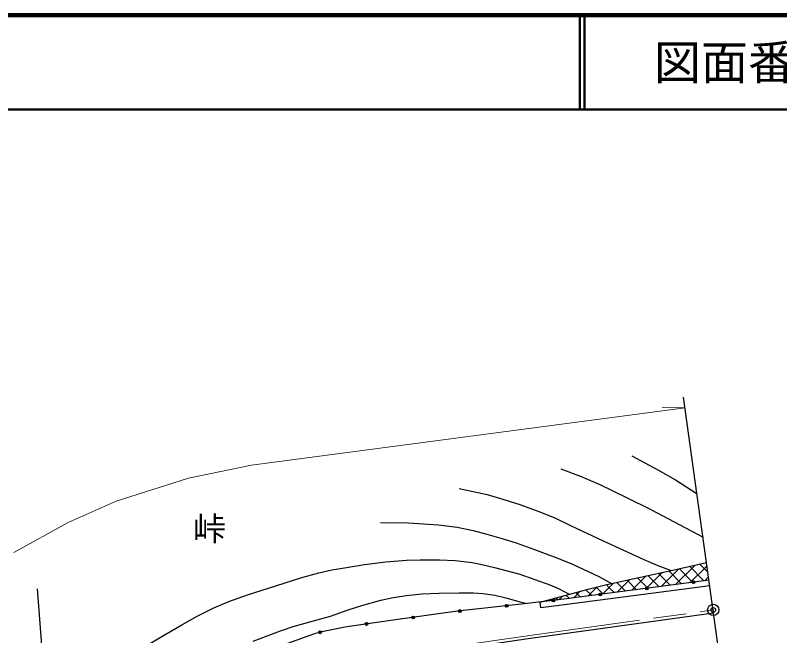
# Model space of a CAD drawing. Units: millimetres, scale not verified. Extents: x 40000 to 680000, y 20000 to 380000.
# Drawn here: x 448810 to 529983, y 314138 to 380000 of the extents above; entities that cross this region are included whole.
import ezdxf
from ezdxf.enums import TextEntityAlignment as Align

# ---------------------------------------------------------------- set-up
doc = ezdxf.new("R2010")
doc.units = ezdxf.units.MM
doc.header["$LTSCALE"] = 1000
doc.header["$PDMODE"] = 32
doc.header["$PDSIZE"] = 500
doc.linetypes.add('CHAIN', pattern=[18.5, 12, -1.5, 3.5, -1.5])
for name, color, linetype, lineweight in [('M-BGD', 7, 'Continuous', 25), ('M-BMK', 2, 'CHAIN', 13), ('M-BMK-OTRS', 5, 'Continuous', 25), ('M-BMK-ROW', 30, 'Continuous', 25), ('M-BMK-SRVR', 3, 'Continuous', 25), ('M-STR-HTXT', 7, 'Continuous', 13), ('M-TTL', 2, 'Continuous', 140), ('M-TTL-LINE', 7, 'Continuous', 50)]:
    doc.layers.add(name, color=color, linetype=linetype, lineweight=lineweight)
for name, color, linetype in [('M-BMK-HTXT', 7, 'Continuous'), ('M-OTRS', 6, 'Continuous'), ('M-TTL-TXT', 7, 'Continuous')]:
    doc.layers.add(name, color=color, linetype=linetype)
doc.styles.add('ＭＳ ゴシック', font='')
doc.styles.get('ＭＳ ゴシック').set_extended_font_data('MS Gothic')

msp = doc.modelspace()

# ---------------------------------------------------------------- hatches: boundary and pattern name
at = {"layer": 'M-BGD'}
for points in [[(520973, 319839, -1), (520675, 319800, -0.41421), (520805, 319968, -0.41421)], [(516016, 319185, -1), (515718, 319146, -0.41421), (515847, 319315, -0.41421)], [(511059, 318532, -1), (510761, 318493, -0.41421), (510890, 318661, -0.41421)], [(501133, 317321, -1), (500834, 317288, -1)], [(506100, 317891, -1), (505802, 317856, -0.41421), (505933, 318023, -0.41421)], [(496163, 316772, -1), (495865, 316739, -1)], [(491208, 316100, -1), (490911, 316059, -0.41421), (491039, 316228, -0.41421)], [(486257, 315403, -1), (485960, 315360, -0.41421), (486087, 315530, -0.41421)], [(481336, 314535, -1), (481044, 314466, -0.41421), (481155, 314646, -0.41421)]]:
    msp.add_hatch(color=256, dxfattribs=at).paths.add_polyline_path(points)

# ---------------------------------------------------------------- linework, layer by layer
for p, q in [((521000, 321638), (518932, 319570)), ((520396, 321503), (521933, 319966)), ((522271, 321562), (520483, 319775)), ((521497, 321749), (522366, 320880)), ((517534, 320866), (515955, 319287)), ((517090, 320767), (518363, 319495)), ((519267, 321252), (517380, 319365)), ((518192, 321013), (519553, 319652)), ((519294, 321258), (520683, 319869)), ((514072, 320098), (512725, 318752)), ((513782, 320035), (514793, 319024)), ((515801, 320480), (514277, 318956)), ((514886, 320277), (515849, 319315)), ((515989, 320522), (517173, 319338)), ((522435, 320380), (522035, 319979)), ((509408, 319021), (510032, 318396)), ((510592, 319312), (509622, 318342)), ((510488, 319287), (511222, 318553)), ((511910, 319284), (511173, 318547)), ((511574, 319548), (511924, 319199)), ((512345, 319719), (511910, 319284)), ((511924, 319199), (512412, 318710)), ((512678, 319792), (513602, 318867)), ((506940, 318354), (506527, 317942)), ((507287, 318448), (507652, 318083)), ((508785, 318853), (508070, 318138)), ((508347, 318735), (508842, 318239)), ((504601, 317111), (504551, 317709)), ((505094, 317856), (505000, 317762)), ((505165, 317875), (505249, 317791)), ((506226, 318162), (506454, 317933))]:
    msp.add_line(p, q, dxfattribs=at)
for points in [[(514294, 333237), (517037, 331762), (518901, 330676), (521208, 329205)], [(506723, 331854), (508900, 331039), (510895, 330175), (513718, 328801), (516289, 327547), (521848, 324604)], [(495930, 329760), (498911, 329143), (500684, 328602), (502400, 328076), (504411, 327318), (506091, 326641), (507779, 325851), (511244, 324226), (515556, 322241), (517042, 321605), (518460, 321072)], [(487602, 326149), (490567, 326125), (493741, 325915), (495725, 325663), (497433, 325296), (498884, 324929), (500373, 324481), (502013, 323988), (503940, 323300), (506325, 322422), (507970, 321734), (510783, 320417), (512120, 319669)], [(462652, 313028), (464740, 314273), (466489, 315298), (468185, 316237), (469896, 317083), (471494, 317752), (473470, 318465), (476466, 319449), (479252, 320302), (481038, 320812), (482431, 321114), (483975, 321395), (485876, 321708), (488149, 321968), (490341, 322163), (491821, 322206), (493862, 322195), (495521, 322120), (496443, 322017), (497313, 321902), (498206, 321723), (499705, 321374), (502381, 320660), (505572, 319556), (506562, 319116), (507625, 318539)], [(504551, 317709), (509626, 319080), (511627, 319561), (515199, 320346), (518775, 321143), (522223, 321910)], [(522483, 320038), (507056, 318004), (503176, 317547), (495783, 316730), (489201, 315823), (484006, 315081), (481888, 314665), (481070, 314472), (480573, 314336), (477726, 313304), (474801, 312068), (471410, 310455), (470315, 309870), (468802, 308955), (466440, 307644), (464295, 306306), (461880, 304618), (460818, 303871), (453649, 298480), (447458, 293612)], [(522566, 319444), (507130, 317409), (504601, 317111)], [(474070, 313558), (476971, 314656), (478303, 315116), (480075, 315625), (482292, 316225), (484162, 316870), (485601, 317340), (487643, 317896), (488931, 318193), (490364, 318416), (491983, 318583), (493781, 318660), (495937, 318694), (497459, 318677), (498507, 318609), (499717, 318430), (500893, 318149), (502282, 317782), (503176, 317547)]]:
    msp.add_lwpolyline(points, dxfattribs=at)
for centre in [(520824, 319820), (515867, 319166), (510910, 318512), (500983, 317305), (505951, 317874), (496014, 316755), (491060, 316079), (486109, 315382), (481190, 314500)]:
    msp.add_circle(centre, 150, dxfattribs=at)
at = {"layer": 'M-BMK'}
msp.add_lwpolyline([(443791, 283641), (452827, 291769), (455942, 294450), (460643, 298521), (464050, 300972), (468529, 303839), (472936, 306257), (476549, 307848), (480883, 309536), (485188, 310893), (489211, 311950), (495318, 312980), (503215, 314131), (522923, 316876)], dxfattribs=at)
at = {"layer": 'M-BMK-OTRS'}
msp.add_line((528051, 279994), (519781, 339470), dxfattribs=at)
at = {"layer": 'M-BMK-ROW'}
msp.add_line((451135, 319097), (453191, 291687), dxfattribs=at)
msp.add_lwpolyline([(443991, 283418), (453025, 291544), (456138, 294223), (460829, 298285), (464219, 300723), (468683, 303580), (473069, 305988), (476664, 307570), (480983, 309253), (485271, 310604), (489274, 311656), (495365, 312684), (503257, 313834), (522964, 316579)], dxfattribs=at)
at = {"layer": 'M-BMK-SRVR'}
msp.add_circle((522923, 316876), 600, dxfattribs=at)
at = {"layer": 'M-OTRS'}
msp.add_point((522923, 316876), dxfattribs=at)
at = {"layer": 'M-STR-HTXT'}
msp.add_line((519939, 338335), (517484, 338354), dxfattribs=at)
msp.add_lwpolyline([(448641, 322963), (454442, 326151), (459532, 328410), (467216, 330848), (473885, 332225), (519939, 338335)], dxfattribs=at)
at = {"layer": 'M-TTL'}
msp.add_line((680000, 380000), (40000, 380000), dxfattribs=at)
at = {"layer": 'M-TTL-LINE'}
for p, q in [((508747, 380000), (508747, 370000)), ((509247, 380000), (509247, 370000)), ((40000, 370000), (680000, 370000))]:
    msp.add_line(p, q, dxfattribs=at)

# ---------------------------------------------------------------- texts
at = {"layer": 'M-BMK-HTXT', "style": 'ＭＳ ゴシック'}
msp.add_text('峠', height=2566, dxfattribs=at).set_placement((469435, 325492), align=Align.MIDDLE_CENTER)
at = {"layer": 'M-TTL-TXT', "style": 'ＭＳ ゴシック'}
msp.add_text('図面番号', height=3666, dxfattribs=at).set_placement((526622, 375000), align=Align.MIDDLE_CENTER)

doc.saveas('drawing.dxf')
